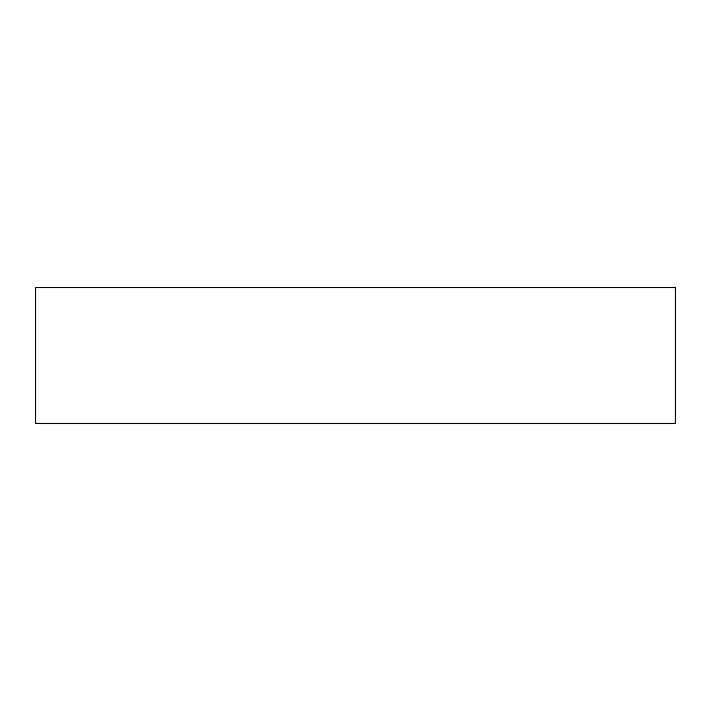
<?xml version="1.0" encoding="UTF-8"?>
<svg xmlns="http://www.w3.org/2000/svg" width="711" height="711" viewBox="0 0 711 711"><rect width="100%" height="100%" fill="white"/><g stroke="black" fill="none" stroke-linecap="round" stroke-linejoin="round"><path stroke-width="1.07" d="M675.45 287.511L35.55 287.511L35.55 423.489L675.45 423.489L675.45 287.511"/></g></svg>
